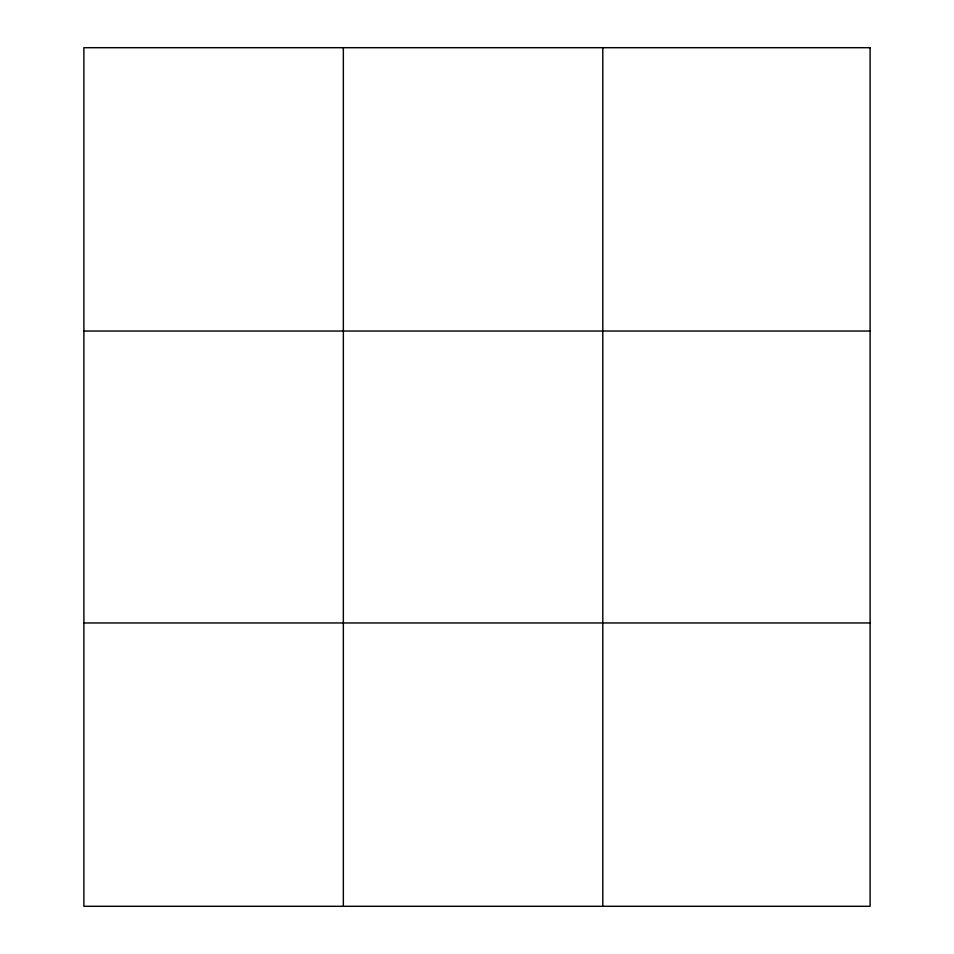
<?xml version="1.0" encoding="UTF-8"?>
<svg xmlns="http://www.w3.org/2000/svg" width="954" height="954" viewBox="0 0 954 954"><rect width="100%" height="100%" fill="white"/><g stroke="black" fill="none" stroke-linecap="round" stroke-linejoin="round"><path stroke-width="1.43" d="M343.345 906.3L343.345 47.7M602.797 906.3L602.797 47.7M83.892 331.038L870.108 331.038M83.892 622.962L870.108 622.962M870.108 47.7L870.108 906.3L83.892 906.3L83.892 47.7L870.108 47.7"/></g></svg>
